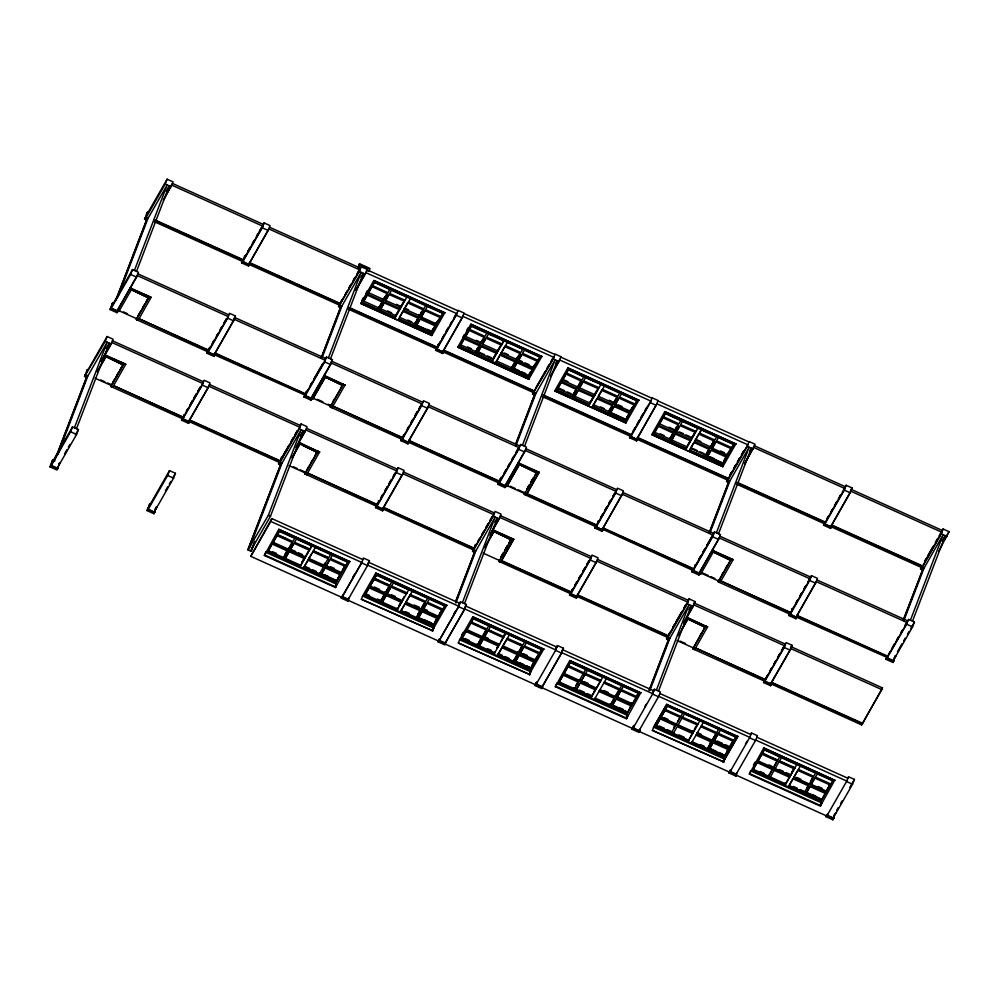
<?xml version="1.0" encoding="UTF-8"?>
<svg xmlns="http://www.w3.org/2000/svg" width="999" height="999" viewBox="0 0 999 999"><rect width="100%" height="100%" fill="white"/><g stroke="black" fill="none" stroke-linecap="round" stroke-linejoin="round"><path stroke-width="1.5" d="M109.952 309.515L111.264 306.718L111.351 308.092L109.952 309.515L116.958 312.675L117.67 311.438L118.269 309.877L117.67 311.438L110.664 308.291L111.264 306.718M111.538 305.382L112.85 302.585L112.775 304.395L111.538 305.382L112.85 302.585M146.678 215.235L147.465 212.2L145.692 217.807L146.403 216.571L144.568 219.143L146.503 220.005L147.365 218.344L116.833 298.064M49.95 466.845L51.261 464.036L51.349 465.422L49.95 466.845L56.955 469.992L57.655 468.768L58.254 467.195L57.655 468.768L50.662 465.609L51.261 464.036M51.536 462.712L52.835 459.902L52.76 461.713L51.536 462.712L52.835 459.902L54.77 460.776M85.864 373.663L85.265 375.224L85.964 375.037L85.864 373.663L84.565 376.461L86.488 377.322L87.2 376.099L85.265 375.224L84.565 376.461L105.245 341.358L107.105 336.513L113.049 339.198L111.201 344.043L101.174 361.551M86.676 372.565L87.45 369.53L87.375 371.328L85.165 374.887M145.879 216.333L144.568 219.143L145.255 218.943M146.154 214.997L147.465 212.2M86.151 372.327L87.45 369.53M111.251 307.754L110.552 307.954M112.063 305.619L132.492 269.58L138.449 272.265L136.588 277.11L117.308 310.776L111.351 308.092L130.632 274.425L132.492 269.58M50.549 465.272L72.49 426.898L78.434 429.582L76.586 434.428L57.293 468.106L51.349 465.422L70.629 431.743L72.49 426.898M146.403 216.571L145.28 217.907L147.203 218.769M115.572 300.749L146.666 219.58M54.982 459.577L86.651 376.898M56.768 455.532L87.363 375.661M117.907 296.865L147.889 218.581L167.183 184.915L134.415 270.442M57.905 454.195L87.887 375.899L107.168 342.232L74.413 427.759M147.889 218.581L145.966 217.72L165.247 184.041L167.108 179.196L173.064 181.88L163.486 200.2M116.958 312.675L118.269 309.877M58.541 465.859L59.84 463.061L59.153 463.249M59.84 463.061L58.716 464.398M213.961 356.406L215.26 353.609L213.961 356.406L206.955 353.246L228.234 316.583L137.188 275.537L117.033 310.876L118.956 311.238M119.393 310.077L119.118 310.789L136.626 318.681L148.976 297.128M136.526 271.391L169.281 185.851L166.196 191.246M102.298 359.215L111.801 342.482L202.847 383.516L181.556 420.179L188.561 423.339L189.872 420.542L188.561 423.339L188.636 421.541M76.511 428.708L109.266 343.181L106.181 348.564M131.718 289.073L118.781 311.663M105.906 356.618L123.252 364.935L107.255 357.217M106.331 356.019L97.253 371.865M208.079 351.91L136.301 319.555L138.049 320.342L151.149 297.327L130.132 287.862M136.626 318.681L136.9 317.969M183.554 417.195L113.524 385.626L183.391 417.619L182.692 418.856L110.901 386.488L112.65 387.287L125.749 364.273L104.745 354.795M149.226 296.965L136.301 319.555M123.839 363.911L110.901 386.488M151.149 297.327L129.97 288.286M125.749 364.273L104.583 355.219M206.955 353.246L208.267 350.449L207.655 352.01L214.66 355.169L208.354 351.823L227.635 318.144L229.495 313.299L235.439 315.984L233.591 320.829L214.298 354.508L234.191 319.268L325.237 360.302L303.946 396.978L310.951 400.124L312.262 397.327L311.663 398.901L304.658 395.741L305.257 394.168L303.946 396.978M241.571 262.862L242.869 260.065L241.571 262.862L248.576 266.021L249.875 263.224L248.576 266.021L248.651 264.211L339.685 305.257L340.397 304.021L249.35 262.987M146.953 510.564L148.252 507.767L148.339 509.14L146.953 510.564L153.946 513.723L155.257 510.926L154.021 511.925M149.051 506.668L149.838 503.633L149.763 505.432L147.552 509.003M181.556 420.179L182.867 417.382L182.268 418.956L189.273 422.115L189.51 419.88L208.791 386.201L299.837 427.247L278.559 463.911L280.482 464.785L281.356 463.124L247.889 549.887L251.036 551.311L254.97 541.495M148.252 507.767L147.652 509.34L154.658 512.487L148.339 509.14L167.632 475.474L169.48 470.629L175.437 473.301L173.576 478.159L154.296 511.825L154.733 510.689M148.526 506.431L149.838 503.633M182.692 418.856L184.216 415.484M209.603 348.539L210.202 346.978M163.324 199.975L171.803 185.152L262.849 226.199L242.27 261.626L249.275 264.785L242.957 261.438L262.25 227.772L264.098 222.914L270.055 225.599L268.207 230.457L248.214 265.359M189.348 420.304L280.394 461.351L279.683 462.574L182.954 418.768L202.235 385.09L204.096 380.244L210.052 382.929L208.192 387.774L188.199 422.677M248.913 264.123L268.806 228.883L359.84 269.93L338.561 306.593L340.497 307.455L341.196 306.231L339.273 305.357L339.872 303.796L339.161 305.02L338.561 306.593L359.24 271.491L361.101 266.646L367.058 269.33L365.197 274.176L355.944 290.347M153.946 513.723L155.257 510.926M155.532 509.59L156.843 506.793L156.156 506.98M156.843 506.793L155.007 509.353M305.244 395.217L214.036 354.595L214.735 353.371L305.781 394.405M280.507 460.439L281.368 458.778M341.383 301.461L343.531 297.852M341.933 300.112L340.859 301.223M321.253 357.679L340.659 307.03M247.889 549.887L280.644 464.348M321.965 356.443L341.358 305.794M322.452 356.78L341.883 306.031L361.176 272.365L328.409 357.892M249.126 548.888L281.88 463.361L301.161 429.682L268.406 515.222L248.651 548.676M358.703 268.132L358.029 267.382L359.54 263.773L370.042 268.506L368.893 271.491L366.621 270.467M251.698 550.049L252.884 545.491M251.036 551.311L254.857 541.333M324.625 361.875L326.486 357.03L332.442 359.715L330.582 364.56L311.301 398.239L305.344 395.554L324.625 361.875L330.582 364.56M281.88 463.361L279.957 462.487L299.238 428.821L301.099 423.963L307.043 426.648L305.195 431.493L295.929 447.664M250.761 556.331L270.754 521.428L361.8 562.474L341.808 597.377L250.761 556.331L271.84 518.581L362.887 559.627M310.951 400.124L312.262 397.327M407.954 443.856L409.253 441.058L407.954 443.856L400.949 440.696L422.227 404.033L331.181 362.987L311.026 398.326L312.949 398.688M330.519 358.841L363.274 273.314L360.964 277.347M251.224 549.837L270.504 516.171L303.259 430.631L300.175 436.014M299.9 444.068L317.245 452.385L303.933 445.891M325.711 376.523L312.787 399.113M300.487 443.044L292.02 457.967M270.754 521.428L271.84 518.581M336.888 584.04L335.452 587.537L264.36 555.494L278.796 529.32L349.762 561.65L278.796 529.32M360.751 303.446L431.83 335.489L360.751 303.446L373.838 280.494L444.817 312.824L373.838 280.494M264.36 555.494L265.809 551.985M362.612 303.271L395.005 317.882L362.612 303.271L374.712 282.093L407.105 296.691M367.083 294.892L362.962 302.622L378.284 309.528L382.517 302.135L367.245 295.092M303.559 567.994L315.559 547.09L347.952 561.7L335.839 582.879L267.557 552.097L267.957 551.298M268.506 549.875L267.907 551.448L283.229 558.354L287.762 550.174L283.529 557.567L268.207 550.661L271.74 544.505M368.681 291.845L367.782 294.205L383.104 301.111L387.337 293.718L372.065 286.663M309.99 549.063L294.618 542.307L296.441 539.123L311.763 546.028L312.113 545.367L279.72 530.769L279.37 531.431L294.693 538.336L292.869 541.52L277.61 534.465L272.727 543.031L288.049 549.937L292.282 542.544L276.96 535.639L277.26 534.852M372.652 285.639L387.924 292.695L389.747 289.51L374.475 282.455M279.72 530.769L312 545.654L299.95 566.708L267.67 551.823M402.947 437.712L332.904 406.131L402.784 438.136L402.073 439.373L330.294 407.005L331.106 404.87M297.053 445.329L298.576 442.682L319.58 452.147L298.738 442.245L305.794 429.932L396.84 470.979L377.547 504.645L307.517 473.076L377.385 505.069L376.685 506.306L304.895 473.951L305.719 471.803M343.394 383.991L330.294 407.005M317.994 450.936L304.895 473.951M324.126 375.312L344.98 385.214L323.963 375.736M378.284 309.528L379.483 306.393M283.229 558.354L283.828 556.78M383.117 300.562L383.716 299.001M383.104 301.111L384.303 297.977M288.049 549.937L291.87 542.994M396.553 314.086L395.354 317.22L380.032 310.314L380.931 307.967M305.17 557.492L300.299 566.046L284.977 559.14L285.577 557.579M284.977 559.14L289.51 550.961L285.277 558.354L300.599 565.259M396.316 314.46L403.084 302.622M399.637 309.69L384.265 302.922L380.032 310.314M400.187 308.266L400.786 306.693M304.832 557.867L304.533 558.653L289.211 551.748M401.373 305.669L400.174 308.803L384.852 301.898L389.086 294.505L404.458 301.273M305.719 556.056L305.12 557.629L289.797 550.724L294.031 543.331L309.353 550.237L312.113 545.367M405.045 300.249L389.672 293.481L391.496 290.297L406.818 297.202L407.167 296.553L374.775 281.943L407.055 296.828M398.501 319.455L410.614 298.264L442.994 312.874L430.894 334.053L398.613 319.168M309.215 557.642L308.616 559.203L323.938 566.108L328.471 557.942M410.614 298.264L442.994 312.874M315.559 547.09L347.952 561.7M398.851 318.806L414.173 325.711L417.482 318.881M303.796 567.632L319.118 574.537L319.717 572.964M419.305 315.959L419.605 315.185M408.554 309.827L404.57 308.029L403.671 310.377L418.993 317.295L421.603 311.688M323.938 566.108L324.238 565.334L308.916 558.429L311.738 553.496M325.137 562.974L324.538 564.547L323.838 564.235M432.442 330.269L431.243 333.404L415.921 326.498L416.508 324.962L431.83 331.868M336.938 580.269L336.188 582.23L320.866 575.324L321.478 573.713L336.8 580.619L340.472 574.113M437.262 321.853L436.063 324.987L420.741 318.082L425.399 309.578M341.783 571.778L341.009 573.813L325.686 566.908L329.695 559.502M430.994 331.905L434.103 327.747M335.939 580.731L336.913 580.344M430.894 334.053L398.551 319.318M335.839 582.879L303.509 568.144M335.152 586.763L336.188 584.053M335.327 586.838L336.363 584.128M335.452 587.537L349.875 561.363M436.226 324.051L436.675 322.877M400.949 440.696L402.26 437.899L401.648 439.473L408.653 442.619L402.347 439.273L421.628 405.606L423.489 400.761L429.433 403.434L427.584 408.291L408.029 442.045L499.088 483.066L499.787 481.83L408.741 440.796M435.564 350.312L436.875 347.515L435.564 350.312L442.569 353.471L443.881 350.674L442.569 353.471L442.644 351.66L533.691 392.682M375.549 507.642L376.86 504.832L375.549 507.642L382.555 510.801L383.866 507.992L382.555 510.801L382.629 508.991M403.234 435.327L403.596 436.001L405.144 433.304M355.769 290.122L365.796 272.602L456.843 313.649L436.276 349.076L443.269 352.235L436.963 348.888L456.243 315.222L458.104 310.364L464.06 313.049L462.2 317.907L442.207 352.809M438.811 344.043L437.849 344.942M342.782 595.429L340.946 598.001L347.952 601.161L348.301 599.263L342.345 596.578L361.626 562.899L363.486 558.054L369.443 560.739L367.582 565.584L361.626 562.899M377.547 504.645L376.261 506.406L383.266 509.565L383.504 507.33L402.784 473.663L493.831 514.697L472.552 551.361L474.475 552.235L475.187 550.998L473.251 550.137L473.863 548.563L473.151 549.8L472.552 551.361L493.231 516.271L495.092 511.426L501.036 514.11L499.188 518.956L489.922 535.114M378.209 502.934L378.446 500.699M473.676 550.037L376.948 506.218L396.228 472.539L398.089 467.694L404.046 470.379L402.185 475.224L382.192 510.127M408.291 441.958L428.196 406.693L519.23 447.739L497.952 484.403L504.957 487.562L506.268 484.752L505.669 486.326L498.663 483.166L499.263 481.593L497.952 484.403M442.919 351.573L462.812 316.308L553.846 357.355L532.567 394.018L534.49 394.88L535.364 393.231L530.993 404.632M348.738 598.114L348.301 599.263L367.732 565.197L458.778 606.243L439.548 639.81M347.952 601.161L348.551 599.587M457.754 347.153L528.833 379.195L457.754 347.153L470.841 324.2L541.82 356.531L470.841 324.2M361.351 599.263L432.729 630.794L361.351 599.263L362.787 595.754M502.047 343.943L486.675 337.187L488.499 334.003L503.821 340.909L504.17 340.247L471.778 325.649L504.058 340.534L492.007 361.588L459.615 346.978L460.015 346.178M400.537 611.763L412.537 590.859L444.93 605.456L432.817 626.648L364.535 595.866L364.947 595.067M460.864 343.968L459.965 346.328L475.287 353.234L479.52 345.841L464.198 338.936L464.835 337.762M468.906 330.182L464.785 337.912L480.107 344.817L484.34 337.425L469.068 330.369L469.655 329.345L484.927 336.388L486.75 333.216L471.428 326.311L471.778 325.649M409.041 589.285L376.648 574.675L369.705 586.788L385.027 593.706L389.26 586.313L373.938 579.408L374.238 578.621L378.421 580.506M375.774 573.089L446.74 605.419L375.774 573.089L362.487 596.266M374.588 578.234L389.847 585.277L391.67 582.105L376.411 575.049M376.586 574.825L408.978 589.422L376.586 574.825L364.535 595.866M475.287 353.234L479.408 345.504M369.48 595.441L365.484 593.643L364.885 595.217L380.207 602.122L380.806 600.549M480.119 344.268L480.719 342.707M480.107 344.817L481.306 341.67M380.207 602.122L384.74 593.943L380.507 601.336L365.184 594.43L369.767 586.65M385.027 593.706L385.626 592.132L384.927 591.82M492.957 359.353L492.357 360.926L477.035 354.021L477.634 352.447L492.957 359.353L496.478 353.196M381.955 602.909L386.488 594.73L381.955 602.909L397.277 609.815L397.877 608.241L397.177 607.929M459.665 346.84L492.107 361.301M477.035 354.021L481.268 346.628L496.64 353.396M401.81 601.635L401.511 602.422L386.188 595.516M498.376 349.375L497.177 352.51L481.855 345.604L486.088 338.211L501.411 345.117L504.108 340.397L471.715 325.786L459.615 346.978M402.697 599.825L402.098 601.398L386.775 594.492L391.009 587.1L406.331 594.005L406.63 593.219M501.411 345.117L502.01 343.544L497.777 350.936L482.455 344.031L485.989 337.874M406.98 592.832L391.596 586.076L393.419 582.892L427.56 598.276L425.736 601.46L410.427 594.555M495.504 363.161L507.617 341.97L540.009 356.568L527.897 377.759L459.727 346.69M499.987 354.782L495.854 362.5L511.176 369.405L515.409 362.025L500.087 355.107M401.386 609.827L400.774 611.388L416.096 618.294L420.629 610.127L416.396 617.519L401.074 610.614L404.607 604.445M504.807 346.353L500.674 354.083L515.996 360.989L520.229 353.596L504.907 346.69M405.906 602.185L405.606 602.971L420.916 609.877L425.149 602.484L409.84 595.579L410.139 594.805L405.906 602.185L421.216 609.09L424.75 602.934M507.617 341.97L540.009 356.568M412.537 590.859L444.93 605.456M511.176 369.405L512.375 366.271M416.096 618.294L416.695 616.733M516.008 360.452L516.608 358.878M515.996 360.989L517.195 357.854M420.916 609.877L421.216 609.09M529.445 373.976L528.246 377.11L512.924 370.204L513.511 368.668M432.917 624.5L433.891 624.1L433.166 625.998L417.844 619.093L418.469 617.482M512.924 370.204L517.607 361.638M537.025 361.413L533.491 367.582L518.169 360.676L518.469 359.89L522.465 361.688M422.077 611.7L422.54 610.526L418.306 617.906L433.616 624.825L437.849 617.432L437.4 618.606L422.077 611.7L417.844 619.093M441.995 610.177L438.474 616.333L423.151 609.427L423.451 608.641L427.435 610.439M527.996 375.612L528.833 375.574M527.897 377.759L495.566 363.012M529.208 374.338L530.719 371.715M432.817 626.648L400.487 611.9M432.13 630.531L433.166 627.822M432.305 630.606L433.341 627.896M533.066 368.181L533.678 366.583M432.43 631.306L433.866 627.797M534.265 365.547L533.066 368.693L517.744 361.788L521.977 354.395L537.3 361.301M438.773 615.546L437.987 617.582L422.677 610.664L426.91 603.284L442.22 610.189M437.937 641.77L439.323 640.347L445.279 643.031L444.93 644.917L437.937 641.77L439.061 640.434M473.239 551.173L474.138 547.227M500.611 479.695L500.249 479.033M475.199 546.665L475.799 545.092M515.821 443.656L534.665 394.455M455.719 601.223L474.637 551.81M515.409 445.329L535.364 393.231M455.869 601.448L475.349 550.574M515.909 445.654L535.889 393.456L555.169 359.79L522.415 445.329M455.881 602.996L475.874 550.811L495.154 517.132L462.4 602.672M518.631 449.3L520.491 444.455L526.448 447.14L524.587 451.985L505.307 485.664L499.35 482.979L518.631 449.3L524.587 451.985M535.202 393.656L533.279 392.782L533.878 391.221L532.567 394.018L553.246 358.916L555.107 354.071L561.063 356.755L550.711 376.423M445.641 643.693L438.636 640.534L439.235 638.96L439.323 640.347L458.616 606.668L460.464 601.823L466.421 604.507L464.56 609.353L445.279 643.031L445.716 641.882M519.88 463.524L506.78 486.538L505.194 485.327M504.957 487.562L506.268 484.752M506.78 486.538L519.293 464.547L536.638 472.877L520.641 465.159M505.032 485.751L525.187 450.412L616.233 491.458L594.954 528.121L601.96 531.281L603.259 528.483L601.96 531.281M524.525 446.266L557.28 360.739L555.731 363.424M464.498 603.621L497.252 518.081L494.942 522.127M494.48 530.494L486.014 545.417M554.745 390.884L625.836 422.927L554.745 390.884L567.844 367.919L638.823 400.249L567.844 367.919M458.341 642.994L529.72 674.525L458.341 642.994L459.777 639.485M556.605 390.709L588.998 405.307L556.605 390.709L568.768 369.38L601.048 384.265L568.768 369.38M461.538 639.597L493.931 654.195L506.093 632.866L473.701 618.269L461.538 639.597L529.82 670.379L541.92 649.188L509.54 634.59L497.539 655.494M561.251 382.517L576.51 389.56L572.277 396.953L556.955 390.047L557.554 388.486L572.877 395.392L576.411 389.223M466.421 630.769L466.121 631.543L481.443 638.448L481.743 637.674L477.51 645.067L462.187 638.149L461.888 638.935L477.21 645.841L481.443 638.448M565.909 373.901L561.775 381.63L577.097 388.536L581.331 381.143L566.071 374.101M466.758 630.381L482.03 637.424L486.263 630.032L470.991 622.989M472.764 616.808L543.743 649.138L472.764 616.808L459.49 639.997M566.658 373.077L581.918 380.119L583.741 376.935L568.481 369.892M471.528 622.102L486.85 629.008L488.673 625.824L473.401 618.781M473.701 618.269L505.981 633.154M518.131 462.737L539.148 472.215L526.748 493.993L596.79 525.561L596.078 526.798L524.3 494.43L525.274 491.87M571.84 589.722L570.679 593.756L498.888 561.401L500.636 562.187L513.736 539.173L492.732 529.707L499.787 517.382L590.834 558.429L569.542 595.092L576.548 598.251L577.335 595.217L668.381 636.251M499.537 559.702L499.263 560.414L483.104 553.121M513.736 539.173L501.348 560.951L571.378 592.532M537.225 471.853L524.3 494.43M511.825 538.811L498.888 561.401M524.463 494.006L526.048 495.217L539.148 472.215M572.277 396.953L572.877 395.392M477.21 645.841L477.809 644.28L477.11 643.955M577.097 388.536L580.419 381.705M482.03 637.424L482.629 635.864M589.547 401.985L590.247 402.297L589.348 404.657L574.025 397.752L578.159 390.022M494.88 651.972L494.28 653.546L478.958 646.64L483.491 638.461M598.301 388.511L594.168 396.228L578.846 389.323L579.757 386.975M499.7 643.556L499.1 645.117L483.778 638.211L484.378 636.65L488.361 638.448M483.778 638.211L488.311 630.044L491.096 631.293M593.643 397.115L578.259 390.359L574.025 397.752M595.067 393.881L595.367 393.094M498.513 646.153L483.191 639.248L478.958 646.64M598.463 388.698L583.079 381.93L578.846 389.323M503.633 636.95L503.334 637.737L488.012 630.819M503.933 636.163L504.532 634.59M599.05 387.674L583.678 380.906L585.489 377.722L600.923 384.39M505.069 633.716L503.921 636.7L488.598 629.795L490.422 626.61L505.744 633.516L506.093 632.866M592.507 406.893L604.607 385.701L637 400.299L624.899 421.491L592.607 406.605M593.756 403.883L592.857 406.231L608.166 413.136L612.399 405.744L597.09 398.838M502.897 645.916L502.597 646.703L517.919 653.608L522.152 646.216L506.83 639.31L507.13 638.523L502.897 645.916L518.219 652.822L521.74 646.665M604.607 385.701L637 400.299M509.54 634.59L541.87 649.325M608.166 413.136L612.3 405.407M609.378 410.002L609.078 410.789L611.188 407.093M502.36 655.344L498.376 653.546L497.777 655.119L513.099 662.025L513.698 660.451M613.011 404.183L613.611 402.609M517.332 654.632L517.632 653.846L513.399 661.238L498.076 654.333L502.31 646.94L502.01 647.727L517.332 654.632L513.099 662.025M597.677 397.814L612.986 404.72L614.198 401.586M517.919 653.608L518.518 652.035L517.819 651.723M610.514 412.4L625.824 419.305L625.237 420.829L609.927 413.923L610.676 411.963M530.894 667.832L530.169 669.717L514.847 662.812L515.459 661.213M631.268 409.278L630.069 412.412L614.747 405.507L618.693 398.239M624.899 421.491L592.557 406.743M529.82 670.379L530.169 669.717M529.133 674.25L530.169 671.54M529.308 674.337L530.344 671.628M529.433 675.037L530.869 671.528M519.53 654.245L515.297 661.638L530.619 668.543L536.188 658.166M534.989 661.301L519.667 654.395L523.901 647.002L539.223 653.908L539.697 652.672L535.464 660.064L520.142 653.159L523.676 646.99M594.954 528.121L596.253 525.324L595.654 526.898L602.659 530.044L596.353 526.698L615.634 493.031L617.494 488.186L623.438 490.871L621.59 495.716L602.297 529.383L622.19 494.143L713.236 535.189L691.945 571.853L698.95 575.012L700.262 572.215L699.662 573.776L692.657 570.616L693.256 569.055L691.945 571.853M629.57 437.749L630.869 434.94L629.57 437.749L636.575 440.896L637.874 438.099L636.575 440.896L636.213 440.234M534.927 685.489L536.238 682.692L534.927 685.489L541.933 688.648L542.282 686.75L536.326 684.065L535.639 684.265L542.632 687.412M569.542 595.092L570.854 592.295L570.254 593.856L577.26 597.015L577.497 594.78L596.778 561.113L687.824 602.147L666.545 638.823L668.468 639.685L669.342 638.024L649.3 690.359M536.051 684.165L537.037 681.593M597.602 523.426L597.839 521.191M551.323 374.85L559.802 360.04L650.849 401.074L630.269 436.513L637.275 439.672L630.956 436.326L650.249 402.647L652.097 397.802L658.054 400.487L656.193 405.332L636.912 438.998L656.805 403.758L747.839 444.805L726.56 481.468L728.496 482.342L729.357 480.681L709.964 531.331M536.763 682.929L536.326 684.065L555.769 649.962L464.722 608.928L444.742 643.831L535.776 684.877M572.202 590.384L572.802 588.823M557.467 645.554L555.606 650.399L561.563 653.084L563.424 648.226L557.467 645.554L555.919 648.239M669.18 638.448L667.257 637.587L667.856 636.013L666.545 638.823L667.669 637.487L570.941 593.668L590.234 559.989L592.082 555.144L598.039 557.829L596.178 562.674L576.186 597.589M602.197 529.045L693.081 570.516L693.781 569.293L602.734 528.246M542.707 685.614L542.282 686.75L561.563 653.084M627.859 715.259L626.423 718.756L555.344 686.713L569.767 660.539L640.734 692.869L569.767 660.539M651.748 434.602L722.826 466.645L651.748 434.602L664.834 411.65L735.813 443.981L664.834 411.65M555.344 686.713L556.78 683.204M653.608 434.428L686.001 449.038L653.608 434.428L665.771 413.099L698.164 427.709L697.814 428.359L682.492 421.453L680.669 424.637L696.041 431.406M658.079 426.049L653.958 433.778L669.28 440.684L673.513 433.291L658.241 426.248M558.528 683.316L590.921 697.926L603.084 676.598L570.691 661.987L558.528 683.316L626.81 714.098L638.923 692.919L606.53 678.309L594.53 699.213M567.594 676.373L563.411 674.487L558.878 682.667L574.2 689.572L578.733 681.393M659.677 423.002L658.778 425.362L674.1 432.267L678.333 424.875L663.061 417.819M563.174 675.137L578.433 682.18M563.761 674.1L579.02 681.156L583.553 672.976L583.254 673.763L567.994 666.708M663.648 416.795L678.92 423.851L680.744 420.666L665.471 413.611M568.581 665.684L583.841 672.739L585.664 669.555L570.404 662.499M570.691 661.987L602.971 676.872M669.28 440.684L674.113 431.718M574.2 689.572L574.8 687.999L574.1 687.687M674.1 432.267L678.221 424.538M674.999 429.907L676.71 426.66M579.02 681.156L579.62 679.582M687.25 446.029L686.35 448.376L671.028 441.471L675.149 433.741M591.87 695.704L591.271 697.265L575.948 690.359L579.782 683.416M692.369 436.825L691.171 439.96L675.848 433.054L676.748 430.706M580.769 681.942L585.302 673.763L580.769 681.942L596.091 688.848L600.624 680.669L600.324 681.455L585.002 674.55M690.634 440.846L675.262 434.078L671.028 441.471M695.454 432.43L680.082 425.661L675.848 433.054M600.973 680.294L585.589 673.526L587.412 670.341L602.734 677.247L603.084 676.598M722.24 464.56L706.917 457.654L707.504 456.118L722.826 463.024L721.94 465.072L689.56 450.474L705.169 456.868L709.402 449.475L694.08 442.569L694.667 441.546L709.989 448.451L714.223 441.058L698.9 434.153L701.61 429.42L733.94 444.168L721.89 465.209L689.61 450.324M689.847 449.962L690.446 448.389L705.769 455.294L709.302 449.138M599.313 690.671L599 691.458L614.323 698.363L614.622 697.577L610.389 704.969L595.079 698.064L594.767 698.85L610.089 705.756L614.323 698.363M694.667 441.546L698.801 433.816M689.497 450.611L701.61 429.42M606.53 678.309L638.923 692.919M705.169 456.868L705.769 455.294M610.089 705.756L610.689 704.183L609.989 703.87M709.989 448.451L713.311 441.608M599.6 690.421L614.909 697.339L615.509 695.766M627.784 711.85L627.16 713.448L611.85 706.543L612.562 704.657M728.259 453.009L727.06 456.143L711.738 449.238L715.696 441.97M616.67 698.126L621.378 689.485L616.67 698.126L631.98 705.032L632.767 702.996L632.067 702.684M721.99 463.074L722.989 462.599M626.91 711.95L612.462 704.932M626.81 714.098L594.48 699.362M626.123 717.981L627.16 715.272M626.298 718.056L627.335 715.346M626.423 718.756L640.846 692.582M706.917 457.654L711.151 450.262L726.473 457.167L726.922 455.994L722.689 463.386L707.392 456.406M731.718 447.639L731.293 448.751L715.971 441.845L711.738 449.238M637 695.616L638.011 693.481L637.212 695.566M631.93 729.22L633.229 726.423L633.316 727.796L631.93 729.22L638.923 732.379L640.234 729.57M633.229 726.423L632.629 727.984L639.635 731.143L633.316 727.796L652.772 693.693L561.725 652.647L541.733 687.562L632.779 728.596M729.195 481.106L727.272 480.244L727.871 478.671L726.56 481.468L727.684 480.144L636.65 439.098L637.35 437.862L728.396 478.908M634.028 725.324L633.054 727.884L633.753 726.66M694.767 566.72L694.842 564.922M669.193 634.115L669.792 632.554M709.253 532.567L728.658 481.905M649.15 690.134L668.631 639.26M709.902 533.104L729.882 480.919L749.175 447.24L716.408 532.779M649.874 690.459L669.867 638.261L689.148 604.595L656.393 690.122M712.624 536.75L714.485 531.905L720.441 534.59L718.581 539.435L699.3 573.114L693.343 570.429L712.624 536.75L718.581 539.435M727.247 481.281L747.24 446.378L749.1 441.521L755.057 444.205L744.717 463.873M654.457 689.273L652.609 694.118L658.553 696.803L660.414 691.957L654.457 689.273L652.921 691.97M667.232 638.623L687.225 603.721L689.085 598.876L695.029 601.56L693.181 606.405L683.915 622.564M639.273 730.481L639.71 729.332M698.95 575.012L700.262 572.215M638.923 732.379L639.535 730.806M700.774 573.988L699.188 572.777L700.774 573.988L713.873 550.986M699.787 571.878L719.18 537.874L810.226 578.908L788.948 615.584L795.953 618.731L797.252 615.933L795.953 618.731M683.516 622.901L693.781 604.832L784.827 645.878L763.548 682.542L770.541 685.701L771.852 682.904L770.541 685.701L770.179 685.039M718.518 533.728L751.273 448.189L749.725 450.886M658.491 691.071L691.258 605.531L688.935 609.577M688.311 618.369L678.458 635.564M652.359 730.394L723.738 761.925L652.359 730.394L653.796 726.897M660.426 718.169L655.893 726.348L671.216 733.254L675.749 725.074L675.449 725.861L660.177 718.818M661.013 717.145L660.714 717.931L676.036 724.837L680.569 716.658L680.269 717.444L664.947 710.539L665.247 709.752L661.013 717.145L676.335 724.05L676.036 724.837M666.67 704.507L737.749 736.55L724.774 759.228L653.683 727.172L666.67 704.507L737.749 736.55M665.534 709.515L680.856 716.42L682.679 713.236L667.419 706.181M667.707 705.669L699.987 720.554L667.707 705.669L655.544 726.997L723.825 757.791L735.938 736.6L703.546 721.99L691.545 742.894M790.946 612.587L720.903 581.018L790.783 613.011L790.072 614.248L718.293 581.893L719.105 579.745M765.534 679.557L695.504 647.976L765.371 679.982L764.672 681.218L692.881 648.851L693.706 646.715M720.204 582.242L733.141 559.665L712.125 550.187M731.218 559.303L718.293 581.893M705.981 625.836L692.881 648.851M733.141 559.665L711.962 550.624M686.725 617.157L707.567 627.06L686.563 617.582M671.216 733.254L671.815 731.68M672.964 734.04L677.197 726.648L692.519 733.553L692.819 732.779L688.286 740.946L672.964 734.04L673.563 732.479M693.006 730.644L693.706 730.968L693.106 732.529L677.784 725.624L678.084 724.837L693.406 731.743L697.639 724.35M697.389 724.999L682.017 718.231L682.317 717.444L677.784 725.624M697.989 723.975L682.604 717.207L684.427 714.023L699.862 720.691M703.546 721.99L735.938 736.6M711.638 741.258L707.404 748.651L692.082 741.745L691.783 742.532L707.105 749.437L707.704 747.864M696.603 734.115L711.925 741.021L712.524 739.447M723.925 755.644L724.899 755.244L724.175 757.13L708.853 750.224L709.477 748.626L724.787 755.531M711.925 741.021L716.458 732.841L712.225 740.234L696.915 733.328L697.215 732.542L701.198 734.34M713.673 741.807L718.393 733.166L713.673 741.807L728.995 748.713L729.769 746.69M723.825 757.791L691.495 743.044M723.139 761.663L724.175 758.953M723.313 761.738L724.35 759.028M723.438 762.449L724.874 758.94M788.948 615.584L790.259 612.774L789.647 614.348L796.653 617.507L790.346 614.16L809.627 580.481L811.488 575.636L817.432 578.321L815.584 583.166L796.29 616.845L816.183 581.593L907.229 622.639L885.951 659.303L892.956 662.462L894.255 659.665L893.655 661.226L886.65 658.066L887.249 656.505L885.951 659.303M823.563 525.199L824.874 522.39L823.563 525.199L830.569 528.346L831.88 525.549L830.569 528.346L830.644 526.548L921.69 567.594L920.566 568.918L921.865 566.121L920.566 568.918L922.489 569.792L923.188 568.556L921.265 567.682L923.888 568.369L943.168 534.69L910.414 620.229M728.933 772.926L730.769 770.354L728.933 772.926L735.938 776.086L736.275 774.188L730.331 771.503M763.548 682.542L764.847 679.745L764.247 681.318L771.253 684.465L771.49 682.242L790.771 648.563L881.817 689.61L882.479 687.899L791.433 646.852M730.244 770.117L729.645 771.69L736.638 774.849M791.745 610.489L791.832 608.641M744.542 463.648L753.795 447.49L844.842 488.523L824.275 523.963L831.268 527.122L824.962 523.776L844.242 490.097L846.103 485.252L852.047 487.937L850.199 492.782L830.206 527.684M766.196 677.846L766.795 676.273M881.817 689.61L861.662 724.937L764.934 681.118L784.227 647.452L786.076 642.607L792.032 645.279L790.172 650.137L770.891 683.803M830.906 526.448L850.798 491.208L941.845 532.255L921.952 567.494L941.245 533.828L943.093 528.971L949.05 531.655L938.71 551.323M736.275 774.188L736.713 773.039M735.938 776.086L736.538 774.512M821.877 802.659L820.429 806.168L749.35 774.125L763.773 747.951L834.752 780.281L763.773 747.951M749.35 774.125L750.786 770.616M752.547 770.729L784.939 785.326L797.102 763.998L764.71 749.4L752.547 770.729L820.828 801.51L832.929 780.319L800.549 765.721L788.548 786.625M753.496 768.506L752.896 770.079L768.206 776.985L772.751 768.805L768.518 776.198L753.196 769.292L756.718 763.136M757.18 762.537L772.439 769.592M758.016 760.876L757.717 761.65L773.039 768.568L777.572 760.389L773.338 767.781L758.016 760.876L762.249 753.483L766.42 755.369M762.249 753.483L761.95 754.27L777.272 761.176M762.587 753.096L777.859 760.139L779.682 756.967L764.41 749.912M764.71 749.4L796.99 764.285M768.206 776.985L768.818 775.411M773.039 768.568L773.638 766.995L772.939 766.683M769.967 777.771L770.266 776.985L785.589 783.89L789.822 776.498L789.51 777.284L774.2 770.379L774.5 769.592L769.967 777.771L785.276 784.677L785.888 783.104L785.177 782.791M790.709 774.687L790.109 776.26L774.787 769.355L775.087 768.568L790.409 775.474L794.642 768.081L791.857 766.82M794.642 768.081L794.342 768.868L779.02 761.962M794.979 767.694L779.607 760.938L781.43 757.754L796.752 764.66L797.102 763.998M792.607 779.307L788.785 786.25L804.108 793.156L808.641 784.989L808.341 785.763L793.019 778.858M797.439 770.891L793.606 777.834L808.928 784.739L813.461 776.573L813.161 777.347L797.839 770.441M800.549 765.721L832.929 780.319M804.108 793.156L804.707 791.595M808.928 784.739L809.227 783.953L793.905 777.047M821.927 798.9L821.178 800.861L805.856 793.955L806.468 792.344M826.772 790.409L825.998 792.444L810.676 785.526L811.45 783.503M820.928 799.362L821.902 798.963M820.828 801.51L788.486 786.762M820.129 805.394L821.178 802.684M820.316 805.469L821.353 802.759M820.816 805.169L834.864 779.994M825.936 816.645L826.635 815.421L833.641 818.581L834.24 817.007L832.929 819.804L825.936 816.645L826.535 815.084M796.028 616.932L887.237 657.542M861.662 724.937L882.479 687.899M826.635 815.421L827.759 814.085M903.258 620.004L923.351 568.131L903.408 620.229M903.895 620.554L923.888 568.369M887.075 657.979L906.63 624.2L908.478 619.355L914.435 622.04L912.574 626.885L893.293 660.564L887.337 657.879M895.154 655.719L895.241 657.092L895.841 655.519L894.005 658.091M892.956 662.462L894.255 659.665M832.929 819.804L834.24 817.007M835.114 814.11L833.99 815.434L835.826 812.874M912.512 621.178L945.266 535.639L942.182 541.021M852.559 784.24L854.42 779.395L848.463 776.71L846.615 781.555L852.559 784.24L833.278 817.906L827.322 815.221M147.827 212.862L167.108 179.196M87.812 370.192L107.105 336.513M85.689 375.124L86.401 373.901M98.401 369.53L105.345 357.405M51.074 465.509L51.786 464.273M138.049 315.634L140.971 310.677M142.52 307.979L144.83 303.946M146.378 301.248L147.914 298.551M64.548 453.821L66.871 449.787M68.407 447.09L69.955 444.393M75.35 434.965L78.434 429.582M57.555 468.431L58.254 467.195M112.487 383.004L114.972 378.534M116.346 376.273L118.831 371.803M120.205 369.53L122.69 365.06M123.626 363.948L111.276 385.502L95.117 378.221M247.902 251.211L250.225 247.165M252.535 243.119L254.071 240.434M256.393 236.388L257.929 233.691M259.478 231.006L264.098 222.914M246.528 254.121L244.218 258.167L244.455 255.931M248.077 251.423L250.387 247.39M251.935 244.693L254.245 240.647M256.556 236.613L263.499 224.488L172.465 183.441M212.525 342.932L214.061 340.247M216.371 336.201L217.919 333.504M220.23 329.47L221.778 326.773M224.088 322.727L226.411 318.693M211.913 344.505L214.236 340.459M216.546 336.426L218.094 333.728M220.404 329.682L222.715 325.649M224.263 322.952L226.573 318.906M208.766 350.711L138.911 318.681L208.953 350.249M233.903 318.681L235.439 315.984M183.853 414.822L183.666 416.283M186.351 411.226L187.899 408.529M190.21 404.483L192.52 400.449M194.068 397.752L196.378 393.706M197.927 391.021L200.237 386.975M186.526 411.438L188.074 408.753M190.384 404.707L192.695 400.661M194.243 397.977L196.553 393.931M198.102 391.233L200.412 387.2M150.2 504.295L169.48 470.629M165.409 490.821L167.72 486.775M169.268 484.078L170.804 481.393M173.127 477.347L175.437 473.301M359.578 265.859L359.54 263.773M358.029 267.382L358.391 266.758L360.664 267.782M344.992 294.78L347.29 290.771M348.813 288.099L351.111 284.103M353.396 280.095L354.932 277.422M357.217 273.426L358.753 270.754M345.067 295.155L347.39 291.109M348.926 288.424L351.248 284.378M352.784 281.681L355.095 277.647M357.417 273.601L359.727 269.568M310.289 385.314L311.825 382.617M314.148 378.584L322.627 363.761M324.95 359.727L326.486 357.03M308.142 389.573L306.056 393.069L306.131 391.271M310.464 385.539L312.774 381.493M314.31 378.796L323.576 362.637M361.95 300.312L363.474 297.652M365.771 293.644L367.407 290.697M371.903 286.476L368.381 292.632L383.703 299.538L387.225 293.381M330.894 362.412L332.442 359.715M325.462 376.685L313.112 398.251L330.619 406.143M280.844 458.541L280.669 460.015M283.354 454.945L288.748 445.517M291.071 441.483L293.381 437.437M294.917 434.74L297.24 430.706M299.55 426.66L301.099 423.963M289.698 444.393L281.206 459.215L281.443 456.98M291.233 441.695L293.556 437.662M295.092 434.965L297.402 430.919M292.395 456.98L300.112 443.506M379.183 307.18L381.593 302.697M385.414 296.291L384.003 298.751L383.304 298.439M382.405 301.798L378.883 307.954L363.561 301.049M381.331 307.517L384.153 302.585M388.973 294.168L385.452 300.324L400.774 307.23L404.295 301.074M332.817 401.748L334.353 399.051M341.146 387.35L342.682 384.652M342.969 384.578L330.457 406.581L332.043 407.792L345.142 384.777M307.093 469.555L308.803 466.421M311.114 462.375L312.662 459.677M314.972 455.644L316.683 452.51M317.407 451.96L305.057 473.514L306.643 474.737L319.742 451.723M400.487 307.48L395.954 315.659L380.631 308.753M407.167 296.553L395.005 317.882L362.662 303.134M402.984 311.076L399.45 317.232L414.772 324.138L419.006 316.745M407.804 302.66L404.27 308.816L419.592 315.721L423.114 309.565M272.777 542.882L272.14 544.055L287.462 550.961M267.557 552.097L279.67 530.919L312.063 545.516M414.173 325.711L418.406 318.319L403.084 311.413M418.993 317.295L423.226 309.902L407.904 302.997M285.14 553.983L286.551 551.523M416.371 325.324L419.93 319.093M415.921 326.498L420.154 319.106L435.477 326.011L435.926 324.837L431.693 332.23L416.396 325.249M420.741 318.082L424.975 310.689L440.297 317.595M294.33 542.544L290.097 549.937L305.419 556.843L308.941 550.686M432.142 330.781L434.465 326.685M435.964 324.063L438.224 320.117M438.199 320.629L436.788 323.089L436.088 322.777M440.01 317.719L436.488 323.876L421.166 316.97M302.01 561.962L303.521 559.34M431.83 335.489L444.93 312.537M302.31 562.012L303.721 559.552M306.431 554.832L307.842 552.36M300.349 565.909L300 566.558L267.607 551.96M308.329 559.452L304.096 566.845L319.418 573.751M437.949 345.704L440.259 341.67M441.795 338.986L444.218 334.615M445.754 331.918L448.076 327.884M450.249 324.225L451.785 321.541M454.095 317.507L455.781 314.41M443.344 350.437L534.403 391.458M319.118 574.537L323.351 567.145L308.029 560.239M324.85 567.981L321.316 574.15L336.638 581.056L340.871 573.663L340.422 574.837L325.1 567.932L320.866 575.324M325.686 566.908L329.92 559.515L345.242 566.421M407.28 429.046L408.828 426.348M411.138 422.302L412.687 419.617M414.997 415.572L417.307 411.526M418.856 408.841L421.166 404.795M403.059 436.8L403.758 435.564M407.455 429.258L409.003 426.573M411.313 422.527L413.623 418.481M415.172 415.796L417.482 411.75M419.031 409.053L421.341 405.02M462.774 337.35L464.298 334.677M466.695 330.394L468.231 327.722M461.263 343.519L464.085 338.599M381.118 497.327L382.667 494.63M384.977 490.596L387.287 486.55M388.836 483.853L391.146 479.82M393.456 475.774L395.005 473.076M396.553 470.392L398.089 467.694M378.371 502.509L377.135 503.508M381.293 497.552L383.604 493.506M385.152 490.809L387.462 486.775M389.011 484.078L391.321 480.044M392.857 477.347L395.179 473.301M337.899 578.146L340.159 574.2M342.42 570.254L344.68 566.308M342.495 570.554L344.605 566.858M345.017 566.408L341.483 572.564L326.173 565.659M477.897 347.627L476.186 350.874L478.296 347.177M482.417 339.997L481.006 342.457L480.307 342.145M484.228 337.088L480.706 343.244L465.384 336.338M478.334 351.223L481.156 346.291M352.859 577.135L354.395 574.437M367.894 563.436L369.443 560.739M494.068 356.843L496.328 352.897M497.727 350.537L500.099 346.328M492.057 361.438L492.407 360.789M496.59 353.534L497.227 352.36M512.075 367.058L514.497 362.575M518.306 356.181L516.895 358.641L516.196 358.329M515.297 361.688L511.775 367.844L496.453 360.939M520.129 353.259L516.595 359.428L501.273 352.522M517.632 361.563L513.374 369.018L528.696 375.936L532.929 368.544M518.169 360.676L521.703 354.508M388.861 586.75L385.327 592.919L370.005 586.013M391.308 586.313L387.075 593.706L402.397 600.611M532.979 367.769L535.239 363.823M528.995 375.149L531.118 371.453M535.202 364.335L533.791 366.795L533.091 366.483M398.988 605.731L401.248 601.785M402.759 599.15L404.27 596.528M528.833 379.195L541.933 356.243M399.288 605.781L401.411 602.085M409.091 589.135L396.928 610.464L364.647 595.579L396.978 610.327M535.726 388.062L545.079 371.578M546.615 368.893L548.938 364.847M551.098 361.213L552.634 358.529M418.007 613.935L419.418 611.463M422.127 606.743L423.539 604.283M423.151 609.427L426.673 603.271M504.295 472.739L505.831 470.042M508.154 466.009L509.69 463.311M512.012 459.278L513.548 456.58M515.859 452.535L518.181 448.501M502.147 476.998L500.062 480.507L500.137 478.696M503.696 474.313L506.006 470.267M508.316 466.233L509.865 463.536M512.175 459.49L514.497 455.457M516.033 452.759L518.344 448.713M558.266 387.25L560.377 383.554M474.737 545.666L475.437 544.43M478.121 541.058L479.657 538.361M481.968 534.315L483.516 531.63M485.826 527.584L488.149 523.538M489.685 520.854L492.007 516.808M478.284 541.271L479.832 538.586M482.142 534.54L484.453 530.494M486.001 527.809L488.311 523.763M489.86 521.066L492.17 517.032M434.89 621.915L437.15 617.969M439.41 614.023L440.909 611.388M435.189 621.927L437.45 617.869M439.473 614.323L441.595 610.626M433.578 628.309L446.853 605.132M491.046 532.792L492.569 530.132L513.573 539.597M484.627 547.689L493.893 531.518L511.238 539.835L495.242 532.13M574.188 392.595L576.298 388.898M581.93 379.583L577.697 386.975L562.387 380.07M582.979 381.606L579.457 387.762L594.767 394.667M458.928 604.52L460.464 601.823M453.696 614.16L455.244 611.475M526.823 489.173L529.133 485.127M530.681 482.43L532.991 478.396M526.66 489.597L529.532 484.765M531.068 482.08L533.603 477.472M534.927 475.337L536.475 472.639M464.872 607.205L466.421 604.507M500.649 557.479L502.959 553.446M505.269 549.4L507.592 545.354M509.128 542.669L511.451 538.623M501.086 557.005L503.571 552.522M504.945 550.262L507.43 545.791M508.803 543.531L511.288 539.048M590.958 401.074L593.319 396.628M594.73 394.268L597.09 390.047M594.18 395.691L589.947 403.084L574.625 396.178M588.998 405.307L601.111 384.116L568.718 369.518M594.155 403.434L596.977 398.501M601.798 390.085L598.276 396.241L613.598 403.146L617.12 396.99M461.75 635.014L463.274 632.342M615.309 399.9L613.898 402.372L613.199 402.048M612.986 404.72L617.232 397.327L601.91 390.422M479.22 641.808L480.631 639.348M613.923 406.518L610.377 412.749L625.699 419.655L629.245 413.424M485.851 630.481L482.33 636.638L467.008 629.732M609.927 413.923L614.16 406.531L629.47 413.436M614.747 405.507L618.98 398.114L634.303 405.02L634.727 403.908L630.494 411.301L615.172 404.395M488.311 630.044L484.078 637.437L499.4 644.343M630.681 410.302L632.23 407.542M626.698 417.644L628.109 415.172M632.205 408.054L630.794 410.527L630.094 410.202M496.74 648.139L498.251 645.516M504.47 634.74L505.119 633.566M625.836 422.927L638.923 399.962M496.99 648.276L498.401 645.816M501.111 641.096L502.522 638.623M632.717 431.793L635.127 427.435M636.563 425.075L638.985 420.704M640.534 418.007L642.844 413.961M645.017 410.314L646.703 407.23M514.847 662.812L519.08 655.419L534.403 662.325M600.524 517.819L602.834 513.773M605.144 509.727L606.693 507.042M609.003 502.997L610.551 500.299M612.862 496.266L614.397 493.568M597.065 524.225L599.15 520.729M600.686 518.031L603.009 513.998M604.545 511.301L606.855 507.255M609.178 503.221L610.714 500.524M613.036 496.491L615.347 492.445M662.911 417.632L659.377 423.788L674.7 430.694M575.112 584.777L576.66 582.092M578.97 578.046L580.519 575.349M582.829 571.316L585.139 567.27M586.688 564.572L588.998 560.539M575.287 585.002L576.823 582.305M579.145 578.271L580.681 575.574M583.004 571.528L585.314 567.494M586.85 564.797L589.173 560.751M531.88 665.646L534.14 661.7M535.651 659.065L537.912 655.119M532.192 665.659L534.44 661.6M539.223 653.908L541.92 649.188M530.569 672.04L543.856 648.851M670.479 437.55L673.301 432.617M677.16 430.257L679.27 426.561M561.875 650.923L563.424 648.226M687.949 444.792L690.072 441.096M691.733 437.999L694.093 433.778M690.471 440.646L686.95 446.815L671.628 439.91M695.292 432.23L691.77 438.399L676.448 431.481M686.001 449.038L698.164 427.709M691.158 447.152L693.269 443.456M567.532 667.307L563.998 673.463L579.32 680.369M707.08 452.497L709.19 448.801M706.78 453.284L708.89 449.587M710.888 446.091L713.011 442.395M714.822 439.485L710.589 446.878L695.267 439.972M576.111 685.202L578.221 681.505M576.211 685.539L578.334 681.842M708.079 455.244L710.926 450.249M575.948 690.359L580.182 682.966L595.504 689.872L595.804 689.085L591.57 696.478L576.248 689.572M723.95 460.477L726.211 456.531M727.672 454.033L729.982 449.95M729.907 450.549L727.784 454.245L727.085 453.933M726.473 457.167L727.06 456.143M734.003 444.031L727.484 455.032L712.162 448.126M593.743 691.87L595.242 689.235M722.826 466.645L735.926 443.693M729.819 475.199L731.355 472.502M733.666 468.469L735.988 464.423M737.524 461.725L739.847 457.692M741.383 454.995L743.706 450.961M729.72 475.512L732.017 471.491M733.553 468.806L735.863 464.772M737.399 462.087L739.71 458.066M742.02 454.033L743.556 451.348M618.743 690.384L615.209 696.553L599.899 689.647M614.909 697.339L619.143 689.947L603.833 683.041M615.821 699.2L612.3 705.369L627.609 712.275L631.443 705.331M611.85 706.543L616.083 699.15L631.393 706.056M694.492 566.82L695.204 565.584M699.063 558.853L700.599 556.156M702.909 552.11L704.457 549.425M706.768 545.379L714.485 531.905M694.605 567.145L696.915 563.111M698.463 560.414L700.774 556.381M703.084 552.335L705.394 548.289M706.942 545.604L713.111 534.827M672.876 627.16L674.425 624.462M675.973 621.778L681.368 612.35M683.678 608.304L686.001 604.258M687.537 601.573L689.085 598.876M668.656 634.914L670.741 631.418M673.051 627.384L682.305 611.213M683.853 608.528L686.163 604.482M629.632 708.054L631.143 705.419M693.493 604.258L695.029 601.56M681.93 629.195L688.099 618.418M644.605 707.005L646.141 704.307M721.59 575.274L723.126 572.577M725.449 568.543L726.985 565.846M699.874 635.938L701.423 633.241M703.733 629.195L705.282 626.498M705.606 626.311L693.256 647.864L677.097 640.584M707.729 626.623L694.63 649.637L693.044 648.426M653.496 727.409L666.783 704.22M673.826 727.659L675.237 725.187M673.938 727.984L675.349 725.524M678.046 720.803L679.457 718.343M694.517 728.97L696.028 726.348M700.099 720.279L687.936 741.608L655.656 726.723L687.986 741.458M826.81 518.918L828.358 516.233M830.669 512.187L832.217 509.49M834.527 505.457L836.837 501.411M838.386 498.713L840.696 494.68M843.78 489.285L846.103 485.252M826.985 519.143L828.533 516.446M830.843 512.412L833.154 508.366M834.702 505.681L837.012 501.635M838.561 498.938L840.871 494.905M842.419 492.207L844.729 488.161M850.511 490.621L852.047 487.937M831.33 525.349L922.389 566.358M709.715 743.83L711.126 741.37M709.827 744.168L711.238 741.708M707.105 749.437L711.338 742.045L696.016 735.139M712.836 742.894L709.302 749.05L724.625 755.956L728.858 748.563L728.408 749.737L713.086 742.831L708.853 750.224M796.053 602.572L797.602 599.875M799.912 595.841L801.46 593.144M803.77 589.11L805.306 586.413M807.629 582.367L811.488 575.636M791.595 610.876L793.905 606.83M795.454 604.145L797.764 600.099M800.087 596.066L801.623 593.369M803.945 589.323L806.255 585.289M807.791 582.592L810.888 577.197L719.842 536.163M796.715 615.734L887.774 656.743M769.879 670.891L771.415 668.194M773.738 664.148L775.274 661.463M777.597 657.417L779.907 653.371M781.455 650.686L783.765 646.64M765.646 678.646L767.731 675.149M770.054 671.103L771.59 668.418M773.9 664.372L776.223 660.327M777.759 657.642L780.082 653.596M781.618 650.898L783.94 646.865M726.648 751.735L728.159 749.1M730.419 745.154L733.303 740.521M733.004 741.308L729.47 747.464L714.16 740.559M724.587 759.452L737.861 736.263M790.484 647.976L792.032 645.279M770.616 683.903L771.328 682.667L862.374 723.713M745.479 743.955L747.015 741.258M730.769 770.354L729.532 771.353M753.408 765.097L755.044 762.15M774.787 769.355L779.32 761.176M791.52 772.702L793.78 768.755M792.12 772.227L794.23 768.531M924.587 561.301L926.123 558.603M927.671 555.919L933.066 546.49M935.389 542.445L937.699 538.411M939.235 535.714L943.093 528.971M924.749 561.525L934.015 545.367M935.551 542.669L937.874 538.623M939.41 535.939L941.72 531.893M944.417 539.747L949.05 531.655M806.817 787.899L808.228 785.439M810.938 780.706L812.349 778.246M809.827 786.613L806.305 792.769L821.628 799.675L825.861 792.294L825.411 793.468L810.089 786.563L805.856 793.955M811.862 783.054L814.684 778.134M810.676 785.526L814.909 778.146L830.231 785.052M888.498 654.27L890.908 650.561M892.282 647.639L894.592 643.606M896.915 639.56L898.451 636.863M900.773 632.829L902.309 630.132M904.632 626.098L906.168 623.401M892.457 647.864L894.767 643.831M896.303 641.133L898.625 637.087M900.936 633.054L902.484 630.357M904.794 626.323L907.104 622.277M897.464 651.673L902.097 643.593M903.633 640.896L905.181 638.211M907.492 634.165L909.04 631.468M910.576 628.771L914.435 622.04M894.53 658.329L895.241 657.092M827.409 788.885L829.669 784.939M827.484 789.185L830.306 784.252M829.994 785.039L826.473 791.196L811.151 784.29M836.675 810.364L838.223 807.679M840.534 803.633L842.082 800.936M849.787 787.474L854.42 779.395M279.245 463.723L278.559 463.911L279.87 461.113L279.258 462.674L281.194 463.548M155.444 508.216L156.131 508.016M359.178 264.385L368.369 268.531M366.895 269.755L457.942 310.801M463.898 313.461L554.944 354.495M560.901 357.18L651.935 398.226M657.891 400.911L748.938 441.958M754.457 445.779L845.504 486.813M851.448 489.498L942.494 530.544M269.455 227.173L360.502 268.219M165.247 184.041L171.204 186.726M262.25 227.772L268.207 230.457M359.24 271.491L365.197 274.176M456.243 315.222L462.2 317.907M553.246 358.916L559.203 361.601M650.249 402.647L656.193 405.332M747.24 446.378L753.196 449.063M844.242 490.097L850.199 492.782M941.245 533.828L947.189 536.513M698.101 427.847L665.721 413.249L698.051 427.984M701.548 429.57L733.94 444.168M442.707 313.386L427.385 306.481L425.562 309.665L440.884 316.571M539.71 357.093L524.388 350.187L522.564 353.359L537.887 360.264M636.713 400.811L621.39 393.906L619.567 397.09L634.889 403.996M733.703 444.543L718.381 437.637L716.558 440.821L731.88 447.727M505.494 345.666L520.816 352.572L522.639 349.388L503.871 340.759M602.497 389.398L617.819 396.303L619.642 393.119L600.874 384.49M699.487 433.116L714.809 440.022L716.633 436.85L697.864 428.221M408.491 301.96L423.813 308.866L425.636 305.694L406.868 297.065M396.378 304.333L399.038 305.532M400.374 306.131L401.074 306.456M419.193 314.623L419.892 314.935M476.311 340.347L478.971 341.546M504.233 352.934L508.216 354.732M564.01 379.882L567.994 381.68M609.203 400.249L611.863 401.448M668.98 427.197L674.3 429.595M679.407 431.905L683.391 433.703M686.051 434.902L690.034 436.688M691.37 437.287L692.07 437.612M696.902 439.785L700.886 441.583M525.112 362.887L529.108 364.685M618.131 404.82L622.115 406.605M720.441 450.936L724.425 452.734M517.157 362.812L532.479 369.717M387.575 310.964L391.558 312.762M407.729 320.042L411.713 321.84M414.373 323.039L415.072 323.351M467.507 346.965L471.491 348.763M479.258 352.272L484.577 354.657M487.237 355.856L491.221 357.654M492.557 358.254L493.256 358.579M559.19 388.299L564.51 390.696M567.157 391.895L571.153 393.693M572.477 394.293L573.176 394.605M600.399 406.88L604.383 408.666M660.177 433.816L664.16 435.614M669.48 438.012L670.179 438.336M692.082 448.201L697.389 450.599M700.049 451.798L704.045 453.596M705.369 454.195L706.068 454.508M427.31 329.333L429.957 330.532M515.009 368.843L518.993 370.641M521.653 371.84L525.636 373.626M710.326 456.893L714.31 458.691M460.564 344.755L475.886 351.66M514.847 369.268L526.798 374.662M593.456 404.657L608.778 411.563M654.557 432.205L669.879 439.11M556.668 390.559L589.06 405.169M653.658 434.29L686.051 448.888M155.369 220.117L243.569 259.877M249.513 262.562L340.559 303.596M349.363 307.567L437.562 347.327M443.519 349.987L534.565 391.021M543.369 394.992L631.568 434.752M637.512 437.437L728.558 478.484M737.362 482.442L825.561 522.202M831.518 524.887L922.552 565.933M155.195 220.542L243.394 260.302L242.695 261.538L154.495 221.778M349.2 307.992L437.4 347.752L436.688 348.988L348.489 309.215M543.194 395.417L631.393 435.177M737.2 482.867L825.399 522.627M339.96 305.17L341.883 306.031M533.966 392.595L535.889 393.456M727.959 480.044L729.882 480.919M542.494 396.653L630.694 436.413M736.488 484.103L824.687 523.863M137.85 273.826L228.896 314.872M234.84 317.557L325.886 358.591M331.843 361.276L422.889 402.322M428.846 404.982L519.892 446.029M525.849 448.713L616.883 489.747M622.839 492.432L713.885 533.478M816.832 579.882L907.879 620.928M615.634 493.031L621.59 495.716M809.627 580.481L815.584 583.166M906.63 624.2L912.574 626.885M130.632 274.425L136.588 277.11M227.635 318.144L233.591 320.829M421.628 405.606L427.584 408.291M517.969 463.161L538.985 472.639M527.547 467.757L531.58 469.58M726.922 557.642L730.968 559.465L718.618 581.018L701.111 573.126M209.241 347.877L208.541 349.113M214.897 352.934L305.944 393.981M408.903 440.359L499.95 481.406M526.91 493.568L596.952 525.137M602.897 527.822L693.943 568.856M796.89 615.272L887.936 656.318M123.426 311.9L127.472 313.723M317.432 399.35L322.814 401.785M328.196 404.208L330.894 405.432M510.089 486.176L515.472 488.598M518.169 489.822L524.9 492.857M702.734 573.026L708.116 575.449M710.813 576.66L714.847 578.483M507.117 485.676L524.625 493.568M112.45 340.771L203.496 381.805M209.453 384.49L300.487 425.537M306.443 428.221L397.49 469.268M403.446 471.953L494.493 512.986M500.437 515.671L591.483 556.718M597.439 559.403L688.486 600.449M694.43 603.121L785.476 644.168M105.245 341.358L111.201 344.043M202.235 385.09L208.192 387.774M299.238 428.821L305.195 431.493M396.228 472.539L402.185 475.224M493.231 516.271L499.188 518.956M590.234 559.989L596.178 562.674M687.225 603.721L693.181 606.405M784.227 647.452L790.172 650.137M189.51 419.88L280.557 460.926M383.504 507.33L474.55 548.376M501.51 560.526L571.54 592.095M577.497 594.78L668.543 635.826M771.49 682.242L862.537 723.276M100.774 379.932L104.82 381.755M107.517 382.967L111.551 384.79M293.431 466.783L297.465 468.606M300.162 469.817L304.195 471.64M680.069 641.083L685.451 643.506M383.341 507.754L474.388 548.801M289.111 465.671L305.269 472.964M85.964 375.037L87.887 375.899M473.951 549.937L475.874 550.811M667.944 637.399L669.867 638.261M268.406 515.222L270.504 516.171M368.818 562.35L459.865 603.384M465.821 606.068L556.868 647.115M562.812 649.8L653.858 690.846M659.827 693.481L750.873 734.527M756.83 737.212L847.876 778.246M70.629 431.743L76.586 434.428M167.632 475.474L173.576 478.159M458.616 606.668L464.56 609.353M473.638 618.406L506.031 633.004M570.641 662.137L603.034 676.735M667.657 705.818L700.049 720.416M764.647 749.537L797.04 764.148M347.652 562.212L332.33 555.307L330.507 558.491L345.829 565.397M444.63 605.981L429.32 599.063L427.497 602.247L442.807 609.153M541.633 649.7L526.311 642.794L524.487 645.978L539.81 652.884M638.623 693.431L623.314 686.525L621.49 689.71L636.813 696.615M735.639 737.112L720.329 730.207L718.506 733.391L733.815 740.296M832.642 780.843L817.319 773.925L815.496 777.11L830.818 784.015M313.436 550.786L328.758 557.692L330.582 554.507L311.813 545.891M507.417 638.286L522.739 645.192L524.562 642.007L505.794 633.378M604.42 682.005L619.73 688.91L621.553 685.739L602.797 677.11M701.435 725.686L716.745 732.592L718.568 729.42L699.799 720.791M798.426 769.417L813.748 776.323L815.571 773.139L796.802 764.51M281.443 536.738L285.614 538.623M301.298 545.691L305.469 547.564M314.548 551.66L318.731 553.546M324.3 556.056L327.085 557.305M385.389 583.641L389.56 585.526M414.31 596.678L418.494 598.563M474.026 623.601L478.196 625.486M518.269 643.543L522.452 645.429M606.917 683.503L611.088 685.389M689.285 720.591L694.854 723.101M771.99 757.879L774.787 759.128M780.706 761.8L786.275 764.31M312.849 551.81L328.172 558.728M620.903 690.734L636.213 697.639L636.7 696.39L632.467 703.783L617.145 696.877M700.836 726.723L716.158 733.628M717.906 734.415L733.229 741.32M330.457 566.67L334.44 568.468M523.101 653.571L527.085 655.369M535.064 658.965L535.764 659.278M717.12 740.971L722.427 743.368M725.087 744.567L729.07 746.365M818.094 786.5L822.09 788.298M291.733 549.75L295.716 551.548M298.376 552.747L302.36 554.545M374.3 587.025L379.608 589.422M391.371 594.717L395.354 596.515M414.173 605.007L419.493 607.392M584.028 681.568L588.024 683.366M604.183 690.659L608.166 692.457M663.973 717.557L667.956 719.355M768.943 764.884L771.603 766.083M779.37 769.58L783.353 771.378M786.013 772.577L790.009 774.375M796.865 777.472L800.848 779.27M273.027 542.245L288.349 549.15M581.068 681.156L596.391 688.061M282.193 547.664L286.363 549.55M296.478 554.108L299.263 555.357M372.202 588.286L369.418 587.037L369.118 587.824L384.44 594.73M389.273 595.991L392.058 597.24M469.205 632.017L471.99 633.279M490.447 641.595L494.63 643.481M570.379 677.634L575.948 680.144M581.88 682.816L587.449 685.326M590.234 686.575L594.417 688.461M602.097 691.92L604.882 693.181M661.825 718.805L667.394 721.315M678.895 726.498L683.066 728.383M701.897 736.862L707.467 739.372M794.704 778.708L800.286 781.218M803.071 782.479L807.242 784.352M405.007 603.995L420.329 610.901M324.25 574.637L328.234 576.423M423.888 619.592L431.868 623.189M519.58 662.649L523.551 664.522M526.236 665.646L530.194 667.519M619.243 707.579L623.201 709.44M710.938 748.863L716.221 751.335M718.918 752.459L722.876 754.32M811.9 794.455L815.883 796.253M272.49 551.673L276.486 553.471M305.731 566.658L309.715 568.456M312.375 569.655L316.358 571.453M377.447 599.038L380.107 600.237M405.369 611.625L409.353 613.423M419.792 618.081L431.755 623.476M433.079 624.075L433.778 624.387M465.147 638.573L469.13 640.371M487.524 648.663L491.52 650.461M505.019 656.543L509.015 658.341M516.795 661.813L530.781 668.119M579.208 689.997L584.527 692.382M587.187 693.581L591.171 695.379M659.153 725.973L664.472 728.371M667.132 729.57L671.116 731.368M678.883 734.877L684.203 737.262M700.361 744.555L704.345 746.353M760.139 771.503L764.123 773.301M793.368 786.488L797.364 788.286M800.012 789.485L804.008 791.283M807.804 792.944L819.754 798.338M821.091 798.938L821.79 799.25M382.255 602.122L397.577 609.028M479.258 645.854L494.58 652.759M559.178 681.88L574.5 688.786M656.193 725.561L671.515 732.467M673.264 733.254L688.586 740.172M789.085 785.476L804.407 792.382M461.588 639.447L493.981 654.058M497.477 655.631L529.87 670.229M558.591 683.179L590.983 697.777M752.597 770.591L784.989 785.189M265.697 552.272L336.775 584.315M362.674 596.041L433.766 628.084M459.677 639.772L530.756 671.815M556.668 683.491L627.759 715.534M750.686 770.903L821.765 802.946M264.66 554.982L335.739 587.025M555.631 686.201L626.723 718.244M749.65 773.613L820.728 805.656M53.197 460.576L54.595 461.201M341.658 596.765L348.663 599.924M347.739 600.099L438.786 641.146M500.849 477.46L501.211 478.134M112.138 303.821L112.5 304.483M52.135 461.138L52.497 461.8M131.294 289.673L148.639 297.989L131.294 289.673M325.287 377.123L342.632 385.452L325.287 377.123M713.286 552.01L730.631 560.327L713.286 552.01M687.886 618.968L705.232 627.297L687.886 618.968M751.473 732.979L749.612 737.824L755.569 740.509L757.417 735.664L751.473 732.979M658.741 696.328L638.748 731.243L729.794 772.277L749.787 737.374L658.741 696.328M755.731 740.059L735.751 774.962L826.785 816.008L846.777 781.106L755.731 740.059"/></g></svg>
